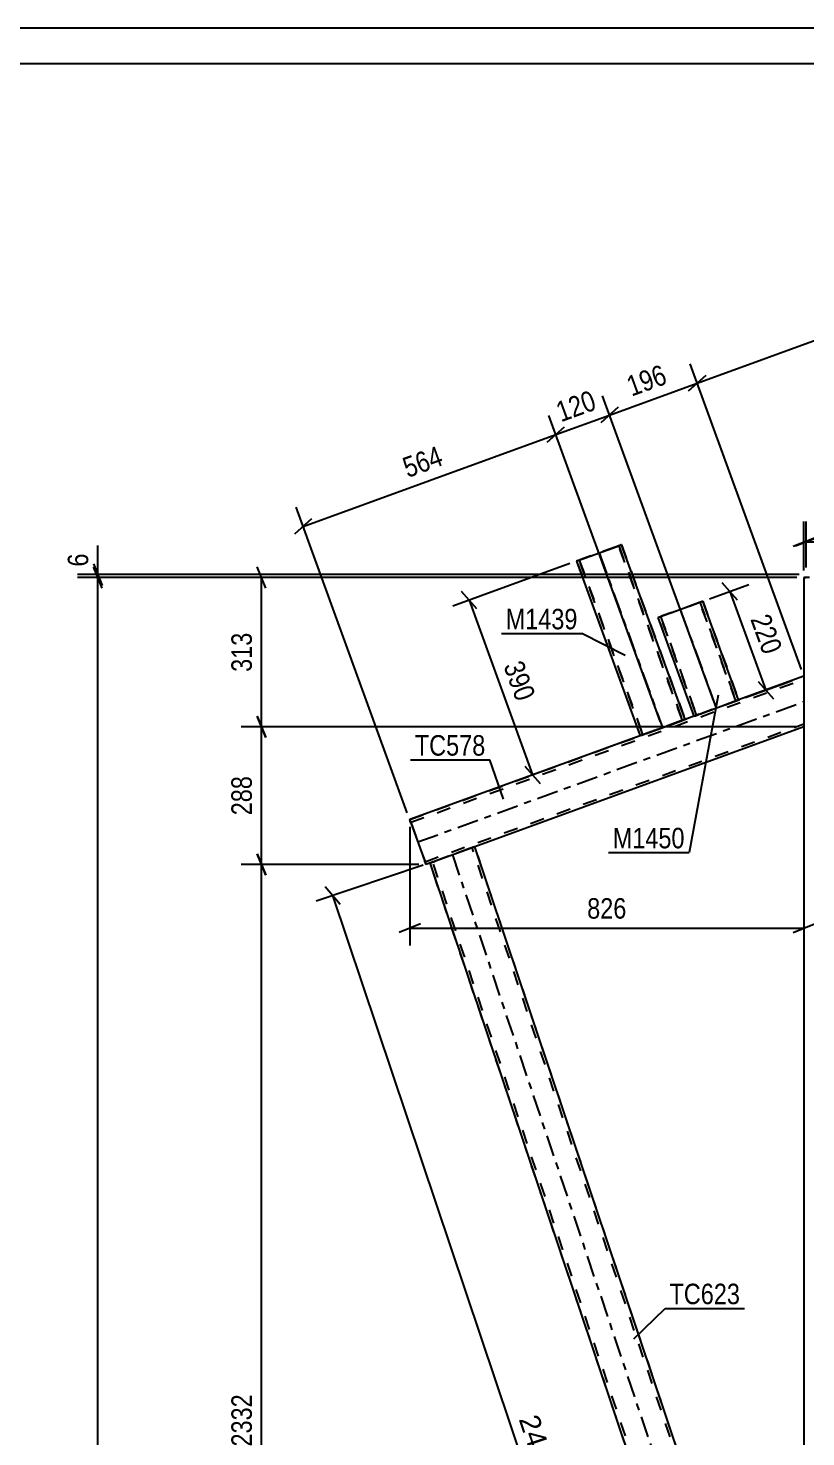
# Model space of a CAD drawing. Header units: millimetres. Extents: x 0 to 841, y 0 to 594.
# Drawn here: x 228.6 to 337.3, y 397.1 to 594 of the extents above; entities that cross this region are included whole.
import ezdxf

# ---------------------------------------------------------------- set-up
doc = ezdxf.new("R2010")
doc.units = ezdxf.units.MM
doc.linetypes.add('DXK_LINE_DOT2', pattern=[3.9198, 1.9599, -1.9599])
doc.linetypes.add('DXK_LINE_DOT3', pattern=[5.9187, 2.979, -0.9799, 0.9799, -0.9799])
doc.styles.add('Arial', font='ARIAL.TTF', dxfattribs={"height": 0.2})
doc.styles.add('Arial Narrow', font='ARIALN.TTF', dxfattribs={"height": 0.2})

# ---------------------------------------------------------------- blocks, each defined once
blk = doc.blocks.new('Unknown-284859361-1134')
at = {"color": 5, "linetype": 'Continuous'}
for p, q in [((841, 594), (0, 594)), ((836, 589), (5, 589))]:
    blk.add_line(p, q, dxfattribs=at)
blk = doc.blocks.new('Part-284859361-2483 - 2444')
at = {"color": 2, "linetype": 'Continuous'}
for p, q in [((336.99, 517.2), (336.99, 258.13)), ((336.99, 517.2), (337.19, 517.2)), ((337.19, 517.2), (337.32, 517.2))]:
    blk.add_line(p, q, dxfattribs=at)
at = {"color": 7, "linetype": 'DXK_LINE_DOT2'}
for p, q in [((337.19, 517.2), (336.99, 517.2)), ((337.77, 517.2), (337.19, 517.2))]:
    blk.add_line(p, q, dxfattribs=at)
blk = doc.blocks.new('Part-284859361-2567 - 2444')
at = {"color": 7, "linetype": 'DXK_LINE_DOT2'}
for p, q in [((290.41, 479.35), (285.36, 477.51)), ((290.41, 479.35), (285.36, 477.51)), ((290.26, 479.3), (285.36, 477.51)), ((290.53, 479.4), (290.26, 479.3)), ((290.41, 479.35), (290.53, 479.4)), ((290.53, 479.4), (290.41, 479.35)), ((290.79, 479.49), (290.53, 479.4)), ((290.53, 479.4), (290.61, 479.43)), ((290.61, 479.43), (290.53, 479.4)), ((290.61, 479.43), (290.64, 479.44)), ((290.64, 479.44), (290.61, 479.43)), ((290.64, 479.44), (290.64, 479.44)), ((336.99, 341.33), (290.64, 479.44)), ((336.99, 341.33), (290.64, 479.44)), ((290.96, 479.55), (290.79, 479.49)), ((291.01, 479.57), (290.96, 479.55)), ((291.01, 479.57), (291.01, 479.57)), ((336.99, 342.59), (291.01, 479.57)), ((284.8, 477.31), (284.75, 477.29)), ((284.75, 477.29), (284.75, 477.29)), ((336.99, 321.63), (284.75, 477.29)), ((284.97, 477.37), (284.8, 477.31)), ((285.15, 477.44), (284.97, 477.37)), ((285.15, 477.44), (285.12, 477.43)), ((285.12, 477.43), (285.15, 477.44)), ((285.12, 477.43), (285.12, 477.43)), ((336.99, 322.89), (285.12, 477.43)), ((336.99, 322.89), (285.12, 477.43)), ((285.36, 477.51), (285.15, 477.44)), ((285.21, 477.46), (285.15, 477.44)), ((285.15, 477.44), (285.21, 477.46)), ((285.36, 477.51), (285.21, 477.46)), ((285.21, 477.46), (285.23, 477.47)), ((285.23, 477.47), (285.36, 477.51)), ((336.99, 342.59), (336.99, 321.63))]:
    blk.add_line(p, q, dxfattribs=at)
at = {"color": 2, "linetype": 'Continuous'}
for p, q in [((285.5, 477.57), (290.26, 479.3)), ((290.26, 479.3), (290.55, 479.41)), ((290.55, 479.41), (290.79, 479.49)), ((290.79, 479.49), (290.96, 479.55)), ((290.96, 479.55), (291.01, 479.57)), ((336.99, 342.59), (291.01, 479.57)), ((284.75, 477.29), (284.8, 477.31)), ((336.99, 321.63), (284.75, 477.29)), ((284.8, 477.31), (284.97, 477.37)), ((284.97, 477.37), (285.21, 477.46)), ((285.21, 477.46), (285.5, 477.57))]:
    blk.add_line(p, q, dxfattribs=at)
at = {"color": 7, "linetype": 'DXK_LINE_DOT3'}
blk.add_line((287.88, 478.43), (336.99, 332.11), dxfattribs=at)
blk = doc.blocks.new('Part-284859361-2591 - 2444')
at = {"color": 7, "linetype": 'DXK_LINE_DOT2'}
for p, q in [((322.24, 513.65), (317.19, 511.82)), ((322.24, 513.65), (317.19, 511.82)), ((317.34, 511.87), (322.1, 513.6)), ((322.39, 513.71), (322.1, 513.6)), ((322.36, 513.7), (322.24, 513.65)), ((322.24, 513.65), (322.36, 513.7)), ((322.45, 513.73), (322.36, 513.7)), ((322.36, 513.7), (322.45, 513.73)), ((322.63, 513.79), (322.39, 513.71)), ((322.47, 513.74), (322.45, 513.73)), ((322.45, 513.73), (322.47, 513.74)), ((322.47, 513.74), (322.47, 513.74)), ((327.49, 499.95), (322.47, 513.74)), ((322.47, 513.74), (327.49, 499.95)), ((322.79, 513.85), (322.63, 513.79)), ((322.85, 513.87), (322.79, 513.85)), ((322.85, 513.87), (322.85, 513.88)), ((322.85, 513.87), (327.87, 500.08)), ((316.64, 511.62), (316.59, 511.59)), ((316.59, 511.59), (316.59, 511.6)), ((316.59, 511.59), (321.61, 497.8)), ((316.81, 511.67), (316.64, 511.62)), ((317.05, 511.76), (316.81, 511.67)), ((316.99, 511.74), (316.96, 511.73)), ((316.96, 511.73), (316.99, 511.74)), ((316.96, 511.73), (316.96, 511.73)), ((321.98, 497.94), (316.96, 511.73)), ((316.96, 511.73), (321.98, 497.94)), ((317.05, 511.76), (316.99, 511.74)), ((316.99, 511.74), (317.05, 511.76)), ((317.34, 511.87), (317.05, 511.76)), ((317.19, 511.82), (317.05, 511.76)), ((317.05, 511.76), (317.07, 511.77)), ((317.07, 511.77), (317.19, 511.82)), ((327.26, 499.86), (322.21, 498.02)), ((327.26, 499.86), (322.21, 498.02)), ((322.36, 498.08), (327.12, 499.81)), ((327.12, 499.81), (327.41, 499.91)), ((327.38, 499.91), (327.26, 499.86)), ((327.26, 499.86), (327.38, 499.91)), ((327.47, 499.94), (327.38, 499.91)), ((327.38, 499.91), (327.47, 499.94)), ((327.41, 499.91), (327.65, 500)), ((327.49, 499.95), (327.47, 499.94)), ((327.47, 499.94), (327.49, 499.95)), ((327.49, 499.95), (327.49, 499.95)), ((327.65, 500), (327.81, 500.06)), ((327.81, 500.06), (327.87, 500.08)), ((327.87, 500.08), (327.87, 500.08)), ((321.61, 497.8), (321.66, 497.82)), ((321.61, 497.8), (321.61, 497.8)), ((321.66, 497.82), (321.83, 497.88)), ((321.83, 497.88), (322.07, 497.97)), ((322.01, 497.95), (321.98, 497.94)), ((321.98, 497.94), (322.01, 497.95)), ((321.98, 497.94), (321.98, 497.94)), ((322.09, 497.98), (322.01, 497.95)), ((322.01, 497.95), (322.07, 497.97)), ((322.07, 497.97), (322.36, 498.08)), ((322.07, 497.97), (322.09, 497.98)), ((322.21, 498.02), (322.09, 497.98)), ((322.09, 497.98), (322.21, 498.02))]:
    blk.add_line(p, q, dxfattribs=at)
at = {"color": 2, "linetype": 'Continuous'}
for p, q in [((317.34, 511.87), (322.1, 513.6)), ((322.1, 513.6), (322.39, 513.71)), ((322.39, 513.71), (322.63, 513.8)), ((322.63, 513.8), (322.79, 513.85)), ((322.79, 513.85), (322.85, 513.88)), ((327.87, 500.08), (322.85, 513.88)), ((316.59, 511.6), (316.64, 511.62)), ((316.59, 511.6), (321.61, 497.8)), ((316.64, 511.62), (316.81, 511.68)), ((316.81, 511.68), (317.05, 511.76)), ((317.05, 511.76), (317.34, 511.87)), ((322.36, 498.08), (327.12, 499.81)), ((327.41, 499.91), (327.12, 499.81)), ((327.65, 500), (327.41, 499.91)), ((327.81, 500.06), (327.65, 500)), ((327.87, 500.08), (327.81, 500.06)), ((321.66, 497.82), (321.61, 497.8)), ((321.83, 497.88), (321.66, 497.82)), ((322.07, 497.97), (321.83, 497.88)), ((322.36, 498.08), (322.07, 497.97))]:
    blk.add_line(p, q, dxfattribs=at)
at = {"color": 7, "linetype": 'DXK_LINE_DOT3'}
blk.add_line((319.72, 512.74), (324.74, 498.94), dxfattribs=at)
blk = doc.blocks.new('Part-284859361-2568 - 2444')
at = {"color": 7, "linetype": 'DXK_LINE_DOT2'}
for p, q in [((281.92, 483.36), (336.99, 503.4)), ((282.06, 482.98), (336.99, 502.98)), ((282.06, 482.98), (336.99, 502.98)), ((336.99, 503.4), (336.99, 496.31)), ((327.87, 500.08), (321.61, 497.8)), ((284.06, 477.47), (336.99, 496.73)), ((284.06, 477.47), (336.99, 496.73)), ((320.38, 497.36), (314.12, 495.08)), ((281.92, 483.36), (281.92, 483.36)), ((281.92, 483.36), (281.94, 483.3)), ((281.94, 483.3), (282, 483.14)), ((282, 483.14), (282.09, 482.89)), ((282.06, 482.98), (282.06, 482.98)), ((282.07, 482.95), (282.06, 482.98)), ((282.06, 482.98), (282.07, 482.95)), ((282.1, 482.87), (282.07, 482.95)), ((282.07, 482.95), (282.1, 482.87)), ((282.09, 482.89), (284.05, 477.5)), ((282.1, 482.87), (284.02, 477.58)), ((282.1, 482.87), (282.14, 482.75)), ((282.14, 482.75), (284.05, 477.5)), ((291.01, 479.57), (284.75, 477.29)), ((291.01, 479.57), (284.75, 477.29)), ((284.03, 477.56), (284.02, 477.58)), ((284.05, 477.5), (284.03, 477.56)), ((284.06, 477.47), (284.05, 477.5)), ((284.06, 477.47), (284.05, 477.5)), ((284.05, 477.5), (284.12, 477.31)), ((284.06, 477.47), (284.06, 477.47)), ((284.12, 477.31), (284.18, 477.15)), ((284.18, 477.15), (284.2, 477.09)), ((284.2, 477.09), (284.2, 477.09))]:
    blk.add_line(p, q, dxfattribs=at)
at = {"color": 2, "linetype": 'Continuous'}
for p, q in [((336.99, 503.4), (327.87, 500.08)), ((336.99, 496.31), (291.01, 479.57)), ((336.99, 496.31), (291.01, 479.57)), ((321.61, 497.8), (320.38, 497.36)), ((314.12, 495.08), (281.92, 483.36)), ((281.94, 483.3), (281.92, 483.36)), ((282, 483.14), (281.94, 483.3)), ((282.09, 482.9), (282, 483.14)), ((282.09, 482.9), (284.03, 477.56)), ((284.12, 477.31), (284.03, 477.56)), ((284.18, 477.15), (284.12, 477.31)), ((284.2, 477.09), (284.18, 477.15)), ((284.75, 477.29), (284.2, 477.09)), ((284.75, 477.29), (284.2, 477.09))]:
    blk.add_line(p, q, dxfattribs=at)
at = {"color": 7, "linetype": 'DXK_LINE_DOT3'}
blk.add_line((283.06, 480.23), (336.99, 499.85), dxfattribs=at)
blk = doc.blocks.new('Part-284859361-2596 - 2444')
at = {"color": 7, "linetype": 'DXK_LINE_DOT2'}
for p, q in [((310.89, 521.55), (305.84, 519.71)), ((310.89, 521.55), (305.84, 519.71)), ((310.75, 521.5), (305.84, 519.71)), ((311.01, 521.59), (310.75, 521.5)), ((311.01, 521.6), (310.89, 521.55)), ((310.89, 521.55), (311.01, 521.59)), ((311.28, 521.69), (311.01, 521.59)), ((311.09, 521.62), (311.01, 521.6)), ((311.01, 521.59), (311.09, 521.62)), ((311.12, 521.64), (311.09, 521.62)), ((311.09, 521.62), (311.12, 521.63)), ((311.12, 521.63), (311.12, 521.64)), ((320.01, 497.22), (311.12, 521.64)), ((311.12, 521.63), (320.01, 497.22)), ((311.44, 521.75), (311.28, 521.69)), ((311.5, 521.77), (311.44, 521.75)), ((311.5, 521.77), (311.5, 521.77)), ((311.5, 521.77), (320.38, 497.36)), ((305.29, 519.51), (305.23, 519.49)), ((305.23, 519.49), (305.23, 519.49)), ((305.23, 519.49), (314.12, 495.08)), ((305.45, 519.57), (305.29, 519.51)), ((305.64, 519.64), (305.45, 519.57)), ((305.64, 519.64), (305.61, 519.63)), ((305.61, 519.63), (305.64, 519.64)), ((305.61, 519.63), (305.61, 519.63)), ((314.49, 495.22), (305.61, 519.63)), ((305.61, 519.63), (314.49, 495.21)), ((305.84, 519.71), (305.64, 519.64)), ((305.72, 519.67), (305.64, 519.64)), ((305.64, 519.64), (305.72, 519.67)), ((305.84, 519.71), (305.72, 519.67)), ((305.72, 519.67), (305.84, 519.71)), ((319.78, 497.14), (314.73, 495.3)), ((319.78, 497.14), (314.73, 495.3)), ((319.63, 497.08), (314.73, 495.3)), ((319.63, 497.08), (319.92, 497.19)), ((319.9, 497.18), (319.78, 497.14)), ((319.78, 497.14), (319.9, 497.18)), ((319.98, 497.21), (319.9, 497.18)), ((319.9, 497.18), (319.98, 497.21)), ((319.92, 497.19), (320.16, 497.28)), ((320.01, 497.22), (319.98, 497.21)), ((319.98, 497.21), (320.01, 497.22)), ((320.01, 497.22), (320.01, 497.22)), ((320.16, 497.28), (320.33, 497.34)), ((320.33, 497.34), (320.38, 497.36)), ((320.38, 497.36), (320.38, 497.36)), ((314.12, 495.08), (314.18, 495.1)), ((314.12, 495.08), (314.12, 495.08)), ((314.18, 495.1), (314.34, 495.16)), ((314.34, 495.16), (314.58, 495.25)), ((314.49, 495.22), (314.52, 495.23)), ((314.49, 495.21), (314.49, 495.22)), ((314.52, 495.22), (314.49, 495.21)), ((314.52, 495.23), (314.6, 495.26)), ((314.6, 495.25), (314.52, 495.22)), ((314.58, 495.25), (314.73, 495.3)), ((314.73, 495.3), (314.6, 495.25)), ((314.6, 495.26), (314.73, 495.3))]:
    blk.add_line(p, q, dxfattribs=at)
at = {"color": 2, "linetype": 'Continuous'}
for p, q in [((305.98, 519.77), (310.75, 521.5)), ((310.75, 521.5), (311.03, 521.6)), ((311.03, 521.6), (311.28, 521.69)), ((311.28, 521.69), (311.44, 521.75)), ((311.44, 521.75), (311.5, 521.77)), ((320.38, 497.36), (311.5, 521.77)), ((305.23, 519.49), (305.29, 519.51)), ((305.23, 519.49), (314.12, 495.08)), ((305.29, 519.51), (305.45, 519.57)), ((305.45, 519.57), (305.7, 519.66)), ((305.7, 519.66), (305.98, 519.77)), ((314.87, 495.35), (319.63, 497.08)), ((319.92, 497.19), (319.63, 497.08)), ((320.16, 497.28), (319.92, 497.19)), ((320.33, 497.34), (320.16, 497.28)), ((320.38, 497.36), (320.33, 497.34)), ((314.18, 495.1), (314.12, 495.08)), ((314.34, 495.16), (314.18, 495.1)), ((314.58, 495.25), (314.34, 495.16)), ((314.87, 495.35), (314.58, 495.25))]:
    blk.add_line(p, q, dxfattribs=at)
at = {"color": 7, "linetype": 'DXK_LINE_DOT3'}
blk.add_line((308.37, 520.63), (317.25, 496.22), dxfattribs=at)
blk = doc.blocks.new('StraightDimension-284859361-6275 - 2444')
at = {"color": 7, "linetype": 'Continuous'}
for p, q in [((336.99, 518.2), (336.99, 525.02)), ((337.32, 518.6), (337.32, 525.02)), ((335.49, 521.57), (338.49, 522.77)), ((338.82, 522.77), (335.82, 521.57)), ((336.99, 522.17), (337.32, 522.17))]:
    blk.add_line(p, q, dxfattribs=at)
at = {"color": 0}
blk.add_wipeout([(340.87, 522.92), (340.87, 527.12), (337.85, 527.12), (337.85, 522.92)], dxfattribs=at)
at = {"color": 7, "linetype": 'Continuous'}
blk.add_line((337.32, 522.17), (341.4, 522.17), dxfattribs=at)
blk.add_line((337.32, 522.17), (341.4, 522.17), dxfattribs=at)
at = {"color": 3, "style": 'Arial Narrow'}
blk.add_text('5', height=2.86, dxfattribs=at).set_placement((338.45, 523.52))
blk = doc.blocks.new('StraightDimension-284859361-6514 - 2444')
at = {"color": 7, "linetype": 'Continuous'}
for p, q in [((336.64, 504.34), (321.1, 547.06)), ((309.82, 539.92), (322.07, 544.38)), ((320.87, 543.3), (323.28, 545.46)), ((324.39, 499.9), (308.85, 542.6)), ((311.03, 541), (308.62, 538.84))]:
    blk.add_line(p, q, dxfattribs=at)
at = {"color": 0}
blk.add_wipeout([(318.83, 544), (317.39, 547.95), (311.11, 545.66), (312.55, 541.71)], dxfattribs=at)
at = {"color": 3, "style": 'Arial Narrow'}
blk.add_text('196', height=2.863, rotation=20.002, dxfattribs=at).set_placement((312.91, 542.48))
blk = doc.blocks.new('StraightDimension-284859361-2671 - 2444')
at = {"color": 7, "linetype": 'Continuous'}
for p, q in [((238.95, 515.7), (237.75, 518.7)), ((335.99, 517.2), (235.5, 517.2)), ((238.35, 233.8), (238.35, 517.2))]:
    blk.add_line(p, q, dxfattribs=at)
blk = doc.blocks.new('StraightDimension-284859361-2664 - 2444')
at = {"color": 7, "linetype": 'Continuous'}
for p, q in [((237.75, 519.1), (238.95, 516.1)), ((238.95, 515.7), (237.75, 518.7)), ((336.32, 517.6), (235.5, 517.6)), ((335.99, 517.2), (235.5, 517.2)), ((238.35, 517.2), (238.35, 517.6))]:
    blk.add_line(p, q, dxfattribs=at)
at = {"color": 0}
blk.add_wipeout([(237.6, 521.16), (233.4, 521.16), (233.4, 518.13), (237.6, 518.13)], dxfattribs=at)
at = {"color": 7, "linetype": 'Continuous'}
blk.add_line((238.35, 517.6), (238.35, 521.68), dxfattribs=at)
blk.add_line((238.35, 517.6), (238.35, 521.68), dxfattribs=at)
at = {"color": 3, "style": 'Arial Narrow'}
blk.add_text('6', height=2.86, rotation=90.0002, dxfattribs=at).set_placement((237, 518.73))
blk = doc.blocks.new('StraightDimension-284859361-6422 - 2444')
at = {"color": 7, "linetype": 'Continuous'}
for p, q in [((261.81, 515.7), (260.61, 518.7)), ((335.99, 517.2), (258.36, 517.2)), ((261.21, 496.31), (261.21, 517.2)), ((335.99, 496.31), (258.36, 496.31)), ((260.61, 497.81), (261.81, 494.81))]:
    blk.add_line(p, q, dxfattribs=at)
at = {"color": 0}
blk.add_wipeout([(260.46, 510.09), (256.26, 510.09), (256.26, 503.41), (260.46, 503.41)], dxfattribs=at)
at = {"color": 3, "style": 'Arial Narrow'}
blk.add_text('313', height=2.863, rotation=90.0002, dxfattribs=at).set_placement((259.86, 504.01))
blk = doc.blocks.new('StraightDimension-284859361-6423 - 2444')
at = {"color": 7, "linetype": 'Continuous'}
for p, q in [((335.99, 496.31), (258.36, 496.31)), ((261.81, 494.81), (260.61, 497.81)), ((261.21, 477.09), (261.21, 496.31)), ((260.61, 478.59), (261.81, 475.59)), ((283.2, 477.09), (258.36, 477.09))]:
    blk.add_line(p, q, dxfattribs=at)
at = {"color": 0}
blk.add_wipeout([(260.46, 490.04), (256.26, 490.04), (256.26, 483.36), (260.46, 483.36)], dxfattribs=at)
at = {"color": 3, "style": 'Arial Narrow'}
blk.add_text('288', height=2.863, rotation=90.0002, dxfattribs=at).set_placement((259.86, 483.96))
blk = doc.blocks.new('StraightDimension-284859361-6424 - 2444')
at = {"color": 7, "linetype": 'Continuous'}
for p, q in [((261.81, 475.59), (260.61, 478.59)), ((283.2, 477.09), (258.36, 477.09)), ((261.21, 321.63), (261.21, 477.09)), ((260.61, 323.13), (261.81, 320.13)), ((335.99, 321.63), (258.36, 321.63))]:
    blk.add_line(p, q, dxfattribs=at)
at = {"color": 0}
blk.add_wipeout([(260.46, 403.62), (256.26, 403.62), (256.26, 395.11), (260.46, 395.11)], dxfattribs=at)
at = {"color": 3, "style": 'Arial Narrow'}
blk.add_text('2332', height=2.863, rotation=90.0002, dxfattribs=at).set_placement((259.86, 395.71))
blk = doc.blocks.new('StraightDimension-284859361-6513 - 2444')
at = {"color": 7, "linetype": 'Continuous'}
for p, q in [((379.56, 519.93), (364.01, 562.68)), ((322.07, 544.38), (364.98, 560)), ((363.78, 558.92), (366.19, 561.07)), ((336.64, 504.34), (321.1, 547.06)), ((323.28, 545.46), (320.87, 543.3))]:
    blk.add_line(p, q, dxfattribs=at)
at = {"color": 0}
blk.add_wipeout([(346.41, 554.04), (344.97, 557.98), (338.69, 555.7), (340.13, 551.75)], dxfattribs=at)
at = {"color": 3, "style": 'Arial Narrow'}
blk.add_text('685', height=2.863, rotation=20.002, dxfattribs=at).set_placement((340.49, 552.52))
blk = doc.blocks.new('StraightDimension-284859361-6515 - 2444')
at = {"color": 7, "linetype": 'Continuous'}
for p, q in [((324.39, 499.9), (308.85, 542.6)), ((316.92, 497.13), (301.36, 539.87)), ((302.34, 537.2), (309.82, 539.92)), ((311.03, 541), (308.62, 538.84)), ((301.13, 536.12), (303.54, 538.27))]:
    blk.add_line(p, q, dxfattribs=at)
at = {"color": 0}
blk.add_wipeout([(308.96, 540.41), (307.53, 544.35), (301.25, 542.07), (302.68, 538.12)], dxfattribs=at)
at = {"color": 3, "style": 'Arial Narrow'}
blk.add_text('120', height=2.863, rotation=20.002, dxfattribs=at).set_placement((303.04, 538.89))
blk = doc.blocks.new('StraightDimension-284859361-6516 - 2444')
at = {"color": 7, "linetype": 'Continuous'}
for p, q in [((316.92, 497.13), (301.36, 539.87)), ((301.13, 536.12), (303.54, 538.27)), ((267.01, 524.34), (302.34, 537.2)), ((281.58, 484.3), (266.03, 527.02)), ((268.21, 525.41), (265.8, 523.26))]:
    blk.add_line(p, q, dxfattribs=at)
at = {"color": 0}
blk.add_wipeout([(287.55, 532.62), (286.12, 536.56), (279.84, 534.28), (281.27, 530.33)], dxfattribs=at)
at = {"color": 3, "style": 'Arial Narrow'}
blk.add_text('564', height=2.863, rotation=20.002, dxfattribs=at).set_placement((281.63, 531.1))
blk = doc.blocks.new('StraightDimension-284859361-6542 - 2444')
at = {"color": 7, "linetype": 'Continuous'}
for p, q in [((323.79, 514.22), (329.31, 516.23)), ((327.71, 514.05), (325.56, 516.46)), ((326.63, 515.25), (331.65, 501.46)), ((328.81, 500.43), (334.33, 502.43)), ((330.58, 502.66), (332.73, 500.26))]:
    blk.add_line(p, q, dxfattribs=at)
at = {"color": 0}
blk.add_wipeout([(330.99, 505.47), (334.94, 506.91), (332.65, 513.19), (328.7, 511.75)], dxfattribs=at)
at = {"color": 3, "style": 'Arial Narrow'}
blk.add_text('220', height=2.863, rotation=-69.9983, dxfattribs=at).set_placement((329.47, 511.39))
blk = doc.blocks.new('StraightDimension-284859361-6557 - 2444')
at = {"color": 7, "linetype": 'Continuous'}
for p, q in [((304.29, 519.15), (287.95, 513.2)), ((291.28, 512.82), (289.13, 515.23)), ((290.2, 514.02), (299.09, 489.61)), ((313.18, 494.74), (296.83, 488.79)), ((298.01, 490.81), (300.16, 488.4))]:
    blk.add_line(p, q, dxfattribs=at)
at = {"color": 0}
blk.add_wipeout([(296.49, 498.93), (300.44, 500.37), (298.15, 506.65), (294.21, 505.21)], dxfattribs=at)
at = {"color": 3, "style": 'Arial Narrow'}
blk.add_text('390', height=2.863, rotation=-69.9983, dxfattribs=at).set_placement((294.98, 504.85))
blk = doc.blocks.new('StraightDimension-284859361-6982 - 2444')
at = {"color": 7, "linetype": 'Continuous'}
for p, q in [((281.92, 482.36), (281.92, 465.76)), ((336.99, 474.04), (336.99, 465.76)), ((283.42, 468.76), (280.42, 467.56)), ((335.49, 467.56), (338.49, 468.76)), ((281.92, 468.16), (336.99, 468.16))]:
    blk.add_line(p, q, dxfattribs=at)
at = {"color": 0}
blk.add_wipeout([(312.8, 468.91), (312.8, 473.11), (306.11, 473.11), (306.11, 468.91)], dxfattribs=at)
at = {"color": 3, "style": 'Arial Narrow'}
blk.add_text('826', height=2.863, dxfattribs=at).set_placement((306.71, 469.51))
blk = doc.blocks.new('StraightDimension-284859361-14843 - 2444')
at = {"color": 7, "linetype": 'Continuous'}
for p, q in [((283.8, 476.98), (268.86, 471.96)), ((272.18, 471.5), (270.09, 473.96)), ((271.14, 472.73), (323.38, 317.07)), ((336.04, 321.31), (321.1, 316.3)), ((322.33, 318.3), (324.42, 315.83))]:
    blk.add_line(p, q, dxfattribs=at)
at = {"color": 0}
blk.add_wipeout([(299.58, 390.35), (303.56, 391.69), (300.35, 401.26), (296.36, 399.92)], dxfattribs=at)
at = {"color": 3, "style": 'Arial'}
blk.add_text('2463', height=2.865, rotation=-71.4478, dxfattribs=at).set_placement((297.12, 399.54))
blk = doc.blocks.new('Mark-284859361-2563 - 2444')
at = {"color": 0}
blk.add_wipeout([(328.07, 415.61), (328.07, 418.61), (318.21, 418.61), (318.21, 415.61)], dxfattribs=at)
blk.add_wipeout([(328.07, 415.61), (328.07, 418.61), (318.21, 418.61), (318.21, 415.61)], dxfattribs=at)
at = {"color": 30, "linetype": 'Continuous'}
for p, q in [((313.22, 410.78), (317.61, 415.01)), ((317.61, 415.01), (328.67, 415.01))]:
    blk.add_line(p, q, dxfattribs=at)
at = {"color": 3, "style": 'Arial Narrow'}
blk.add_text('TC623', height=2.863, dxfattribs=at).set_placement((318.21, 415.61))
blk = doc.blocks.new('Mark-284859361-2592 - 2444')
at = {"color": 0}
blk.add_wipeout([(305.37, 509.96), (305.37, 512.96), (295.32, 512.96), (295.32, 509.96)], dxfattribs=at)
blk.add_wipeout([(305.37, 509.96), (305.37, 512.96), (295.32, 512.96), (295.32, 509.96)], dxfattribs=at)
at = {"color": 30, "linetype": 'Continuous'}
for p in [(294.72, 509.36), (312.03, 506.3)]:
    blk.add_line(p, (305.97, 509.36), dxfattribs=at)
at = {"color": 3, "style": 'Arial Narrow'}
blk.add_text('M1439', height=2.863, dxfattribs=at).set_placement((295.32, 509.96))
blk = doc.blocks.new('Mark-284859361-6112 - 2444')
at = {"color": 0}
blk.add_wipeout([(292.5, 492.3), (292.5, 495.3), (282.63, 495.3), (282.63, 492.3)], dxfattribs=at)
blk.add_wipeout([(292.5, 492.3), (292.5, 495.3), (282.63, 495.3), (282.63, 492.3)], dxfattribs=at)
at = {"color": 30, "linetype": 'Continuous'}
for p in [(282.03, 491.7), (295.01, 486.22)]:
    blk.add_line(p, (293.1, 491.7), dxfattribs=at)
at = {"color": 3, "style": 'Arial Narrow'}
blk.add_text('TC578', height=2.863, dxfattribs=at).set_placement((282.63, 492.3))
blk = doc.blocks.new('Mark-284859361-6115 - 2444')
at = {"color": 0}
blk.add_wipeout([(320.34, 479.34), (320.34, 482.34), (310.28, 482.34), (310.28, 479.34)], dxfattribs=at)
blk.add_wipeout([(320.34, 479.34), (320.34, 482.34), (310.28, 482.34), (310.28, 479.34)], dxfattribs=at)
at = {"color": 30, "linetype": 'Continuous'}
for p in [(325.02, 500.75), (309.68, 478.74)]:
    blk.add_line(p, (320.94, 478.74), dxfattribs=at)
at = {"color": 3, "style": 'Arial Narrow'}
blk.add_text('M1450', height=2.863, dxfattribs=at).set_placement((310.28, 479.34))

msp = doc.modelspace()

# ---------------------------------------------------------------- block references
for name in ['Unknown-284859361-1134', 'Part-284859361-2596 - 2444', 'Part-284859361-2483 - 2444', 'Part-284859361-2591 - 2444', 'Part-284859361-2568 - 2444', 'Part-284859361-2567 - 2444']:
    msp.add_blockref(name, (0, 0))

# ---------------------------------------------------------------- next in the draw order: block references
msp.add_blockref('StraightDimension-284859361-6275 - 2444', (0, 0))

# ---------------------------------------------------------------- next in the draw order: block references
msp.add_blockref('StraightDimension-284859361-6514 - 2444', (0, 0))

# ---------------------------------------------------------------- next in the draw order: block references
msp.add_blockref('StraightDimension-284859361-2671 - 2444', (0, 0))

# ---------------------------------------------------------------- next in the draw order: block references
msp.add_blockref('StraightDimension-284859361-2664 - 2444', (0, 0))

# ---------------------------------------------------------------- next in the draw order: block references
msp.add_blockref('StraightDimension-284859361-6422 - 2444', (0, 0))

# ---------------------------------------------------------------- next in the draw order: block references
for name in ['StraightDimension-284859361-6513 - 2444', 'StraightDimension-284859361-6423 - 2444']:
    msp.add_blockref(name, (0, 0))

# ---------------------------------------------------------------- next in the draw order: block references
for name in ['StraightDimension-284859361-6515 - 2444', 'StraightDimension-284859361-6424 - 2444']:
    msp.add_blockref(name, (0, 0))

# ---------------------------------------------------------------- next in the draw order: block references
for name in ['StraightDimension-284859361-6516 - 2444', 'StraightDimension-284859361-6542 - 2444', 'StraightDimension-284859361-6982 - 2444']:
    msp.add_blockref(name, (0, 0))

# ---------------------------------------------------------------- next in the draw order: block references
for name in ['StraightDimension-284859361-6557 - 2444', 'StraightDimension-284859361-14843 - 2444']:
    msp.add_blockref(name, (0, 0))

# ---------------------------------------------------------------- next in the draw order: block references
for name in ['Mark-284859361-2592 - 2444', 'Mark-284859361-6115 - 2444', 'Mark-284859361-6112 - 2444', 'Mark-284859361-2563 - 2444']:
    msp.add_blockref(name, (0, 0))

doc.saveas('drawing.dxf')
